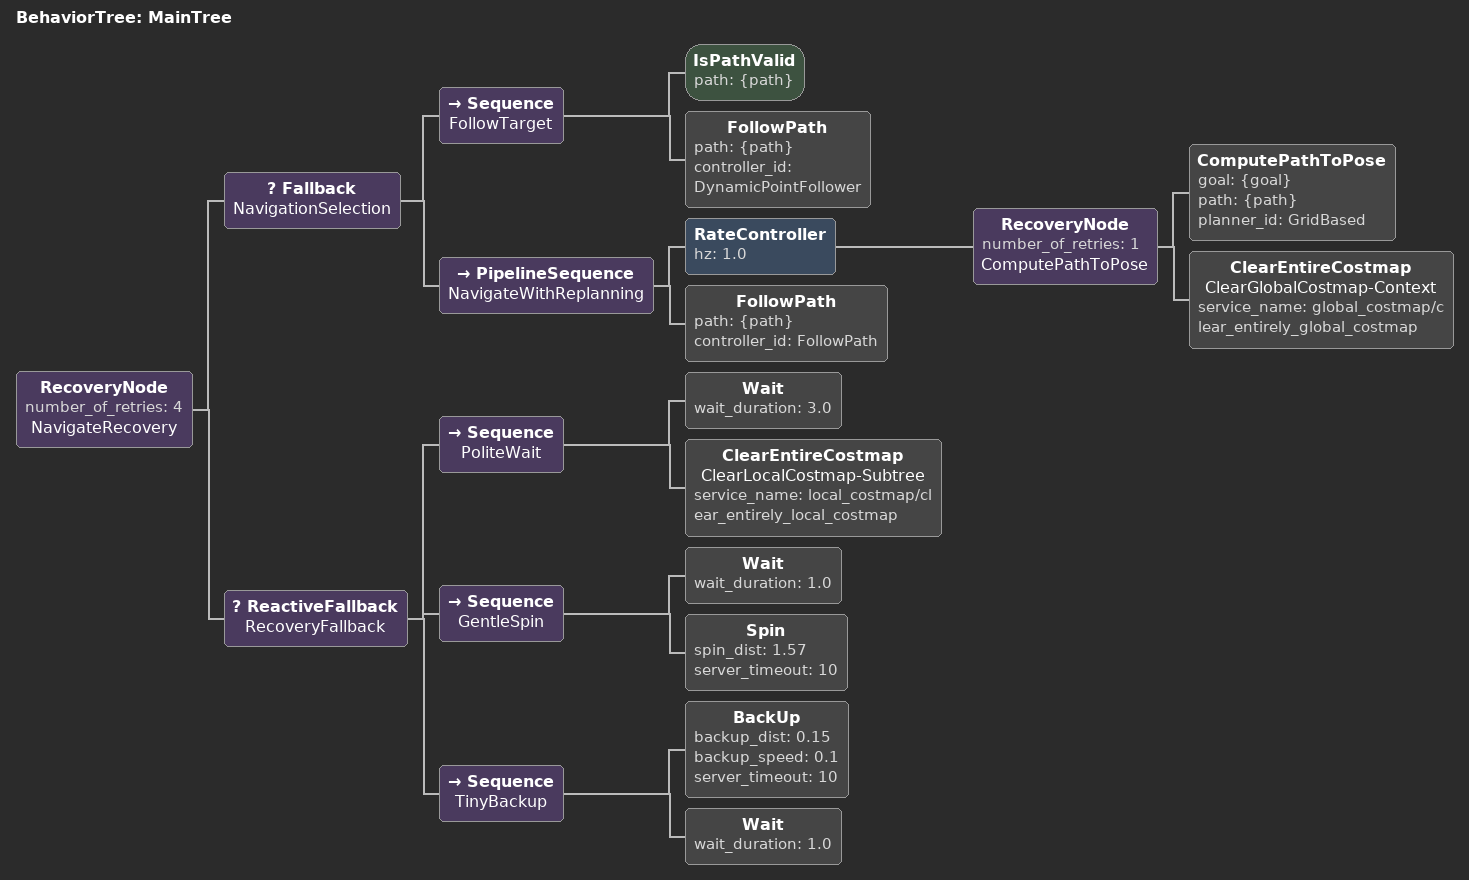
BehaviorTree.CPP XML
<root main_tree_to_execute="MainTree">
  <BehaviorTree ID="MainTree">
    <RecoveryNode number_of_retries="4" name="NavigateRecovery">

      <Fallback name="NavigationSelection">

        <Sequence name="FollowTarget">
           <IsPathValid path="{path}"/>
           <FollowPath path="{path}" controller_id="DynamicPointFollower"/>
        </Sequence>

        <PipelineSequence name="NavigateWithReplanning">
          <RateController hz="1.0">
            <RecoveryNode number_of_retries="1" name="ComputePathToPose">
              <ComputePathToPose goal="{goal}" path="{path}" planner_id="GridBased"/>
              <ClearEntireCostmap name="ClearGlobalCostmap-Context" service_name="global_costmap/clear_entirely_global_costmap"/>
            </RecoveryNode>
          </RateController>
          <FollowPath path="{path}" controller_id="FollowPath"/>
        </PipelineSequence>

      </Fallback>

      <ReactiveFallback name="RecoveryFallback">
        <Sequence name="PoliteWait">
          <Wait wait_duration="3.0"/>
          <ClearEntireCostmap name="ClearLocalCostmap-Subtree" service_name="local_costmap/clear_entirely_local_costmap"/>
        </Sequence>
        <Sequence name="GentleSpin">
          <Wait wait_duration="1.0"/>
          <Spin spin_dist="1.57" server_timeout="10"/>
        </Sequence>
        <Sequence name="TinyBackup">
          <BackUp backup_dist="0.15" backup_speed="0.1" server_timeout="10"/>
          <Wait wait_duration="1.0"/>
        </Sequence>
      </ReactiveFallback>

    </RecoveryNode>
  </BehaviorTree>
</root>
